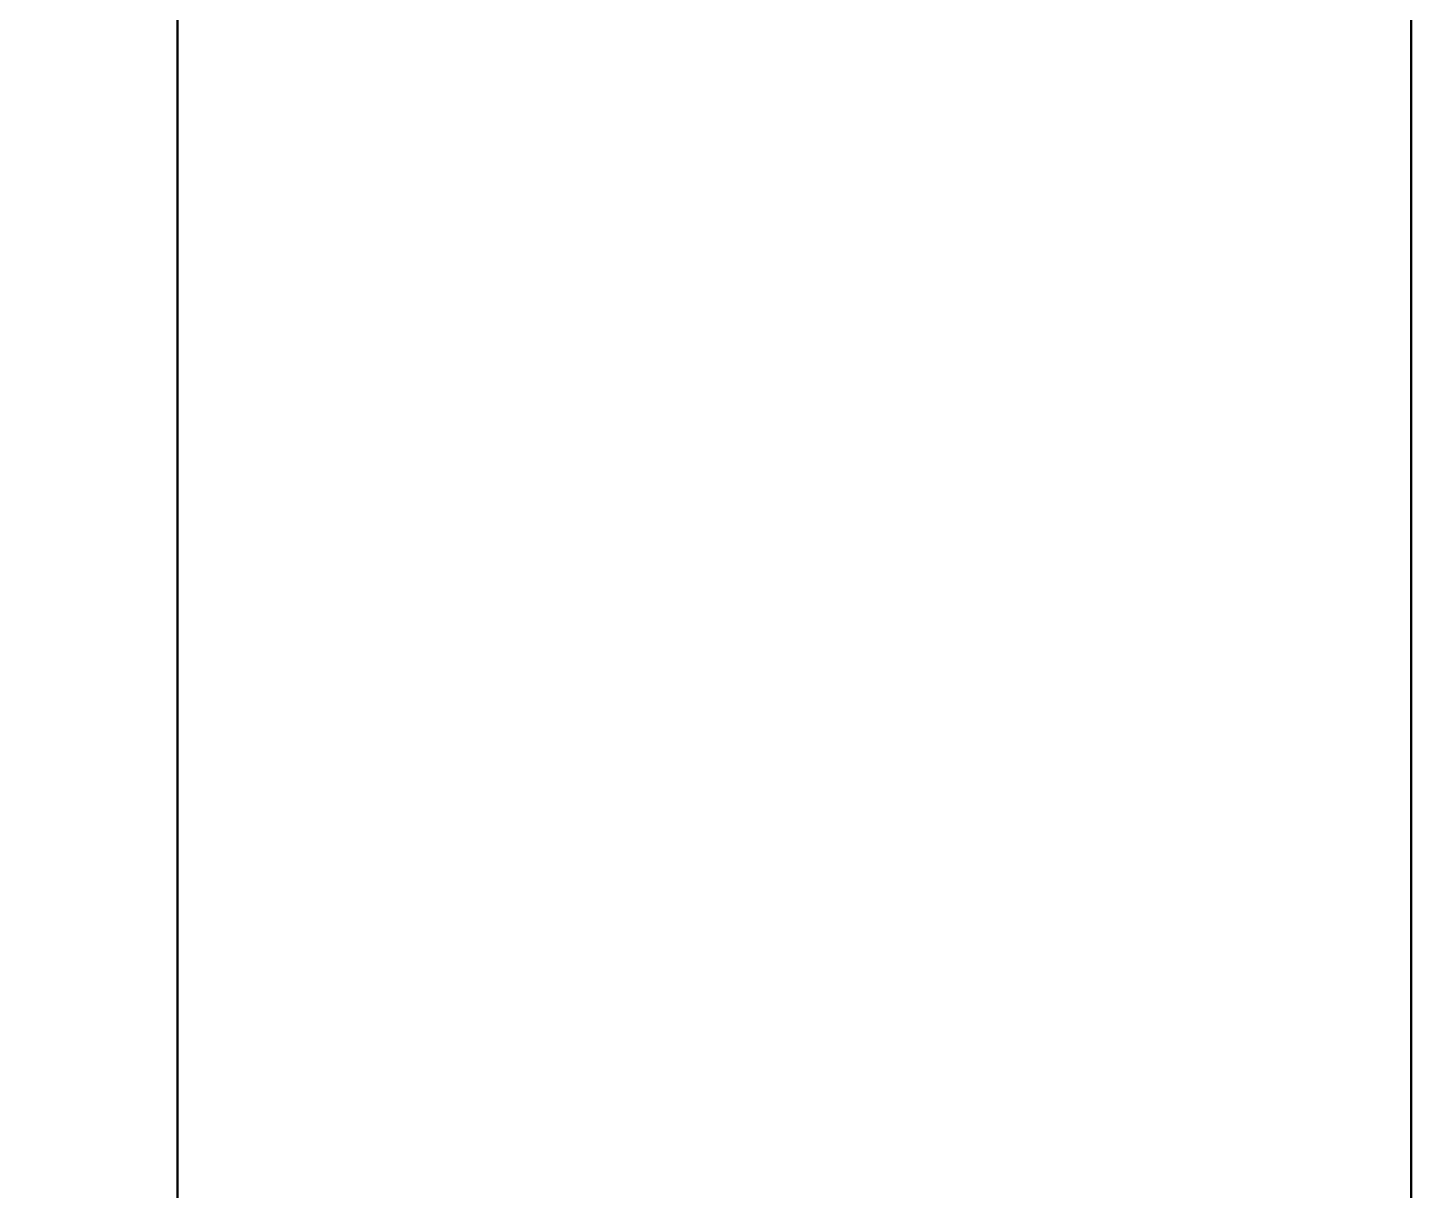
# Model space of a CAD drawing. Header units: millimetres. Extents: x -190 to 190, y -278 to 275.
# Drawn here: x 173.14 to 189.97, y -188.29 to -174.16 of the extents above; entities that cross this region are included whole.
import ezdxf

# ---------------------------------------------------------------- set-up
doc = ezdxf.new("R2010")
doc.units = ezdxf.units.MM
doc.layers.add('A-GENM', color=7, linetype='Continuous', lineweight=40)

msp = doc.modelspace()

# ---------------------------------------------------------------- meshes
at = {"layer": 'A-GENM', "color": 250, "true_color": 0x1d1d1d}
mesh = msp.add_polyface(dxfattribs=at)
corners = [(-190.035, 274.9, 584.719), (-190.035, -260.429, 584.719), (-175.035, -260.429, 584.719), (-175.035, 259.9, 584.719), (174.965, 259.9, 584.719), (174.965, -260.429, 584.719), (189.965, -260.429, 584.719), (189.965, 274.9, 584.719)]
mesh.append_faces([[corners[k] for k in face] for face in [(3, 0, 1, 2)]], dxfattribs={"vtx0": -1, "color": 250})
mesh.append_faces([[corners[k] for k in face] for face in [(0, 3, 4, 7)]], dxfattribs={"vtx0": -1, "vtx2": -1, "color": 250})
mesh.append_faces([[corners[k] for k in face] for face in [(6, 7, 4, 5)]], dxfattribs={"vtx1": -1, "color": 250})
mesh = msp.add_polyface(dxfattribs=at)
corners = [(-190.035, 274.9, 79.819), (189.965, 274.9, 79.819), (189.965, -260.429, 79.819), (174.965, -260.429, 79.819), (174.965, 259.9, 79.819), (-175.035, 259.9, 79.819), (-175.035, -260.429, 79.819), (-190.035, -260.429, 79.819)]
mesh.append_faces([[corners[k] for k in face] for face in [(4, 5, 0, 1)]], dxfattribs={"vtx1": -1, "vtx3": -1, "color": 250})
mesh.append_faces([[corners[k] for k in face] for face in [(2, 3, 4, 1)]], dxfattribs={"vtx2": -1, "color": 250})
mesh.append_faces([[corners[k] for k in face] for face in [(5, 6, 7, 0)]], dxfattribs={"vtx3": -1, "color": 250})
mesh = msp.add_polyface(dxfattribs=at)
corners = [(-190.035, 274.9, 79.819), (-190.035, -275.429, 79.819), (189.965, -275.429, 79.819), (189.965, 274.9, 79.819), (174.965, 259.9, 79.819), (174.965, -260.429, 79.819), (-175.035, -260.429, 79.819), (-175.035, 259.9, 79.819)]
mesh.append_faces([[corners[k] for k in face] for face in [(0, 7, 4, 3), (3, 4, 5, 2)]], dxfattribs={"vtx0": -1, "vtx2": -1, "color": 250})
mesh.append_faces([[corners[k] for k in face] for face in [(6, 7, 0, 1), (5, 6, 1, 2)]], dxfattribs={"vtx1": -1, "vtx3": -1, "color": 250})
mesh = msp.add_polyface(dxfattribs=at)
corners = [(-190.035, 274.9, 5.751), (189.965, 274.9, 5.751), (189.965, -275.429, 5.751), (-190.035, -275.429, 5.751), (174.965, 259.9, 5.751), (-175.035, 259.9, 5.751), (-175.035, -260.429, 5.751), (174.965, -260.429, 5.751)]
mesh.append_faces([[corners[k] for k in face] for face in [(3, 6, 7, 2), (2, 7, 4, 1)]], dxfattribs={"vtx0": -1, "vtx2": -1, "color": 250})
mesh.append_faces([[corners[k] for k in face] for face in [(5, 6, 3, 0), (4, 5, 0, 1)]], dxfattribs={"vtx1": -1, "vtx3": -1, "color": 250})
at = {"layer": 'A-GENM', "color": 252, "true_color": 0x938680}
mesh = msp.add_polyface(dxfattribs=at)
corners = [(189.965, 274.9, 599.719), (-190.035, 274.9, 599.719), (-190.035, -275.429, 599.719), (189.965, -275.429, 599.719)]
mesh.append_faces([[corners[k] for k in face] for face in [(3, 0, 1, 2)]], dxfattribs={"color": 252})
mesh = msp.add_polyface(dxfattribs=at)
corners = [(189.965, 274.9, 584.719), (189.965, -275.429, 584.719), (-190.035, -275.429, 584.719), (-190.035, 274.9, 584.719)]
mesh.append_faces([[corners[k] for k in face] for face in [(2, 3, 0, 1)]], dxfattribs={"color": 252})
at = {"layer": 'A-GENM', "color": 250, "true_color": 0x1d1d1d}
mesh = msp.add_polyface(dxfattribs=at)
corners = [(189.965, 274.9, 584.719), (189.965, -260.429, 584.719), (189.965, -260.429, 79.819), (189.965, 274.9, 79.819)]
mesh.append_faces([[corners[k] for k in face] for face in [(0, 1, 2, 3)]], dxfattribs={"color": 250})
mesh = msp.add_polyface(dxfattribs=at)
corners = [(189.965, 274.9, 79.819), (189.965, -275.429, 79.819), (189.965, -275.429, 5.751), (189.965, 274.9, 5.751)]
mesh.append_faces([[corners[k] for k in face] for face in [(3, 0, 1, 2)]], dxfattribs={"color": 250})
at = {"layer": 'A-GENM', "color": 252, "true_color": 0x938680}
mesh = msp.add_polyface(dxfattribs=at)
corners = [(189.965, 274.9, 599.719), (189.965, -275.429, 599.719), (189.965, -275.429, 584.719), (189.965, 274.9, 584.719)]
mesh.append_faces([[corners[k] for k in face] for face in [(0, 1, 2, 3)]], dxfattribs={"color": 252})
at = {"layer": 'A-GENM', "color": 250, "true_color": 0x1d1d1d}
mesh = msp.add_polyface(dxfattribs=at)
corners = [(174.965, -260.429, 584.719), (174.965, 259.9, 584.719), (174.965, 259.9, 79.819), (174.965, -260.429, 79.819)]
mesh.append_faces([[corners[k] for k in face] for face in [(3, 0, 1, 2)]], dxfattribs={"color": 250})
mesh = msp.add_polyface(dxfattribs=at)
corners = [(174.965, -260.429, 79.819), (174.965, 259.9, 79.819), (174.965, 259.9, 5.751), (174.965, -260.429, 5.751)]
mesh.append_faces([[corners[k] for k in face] for face in [(3, 0, 1, 2)]], dxfattribs={"color": 250})

doc.saveas('drawing.dxf')
